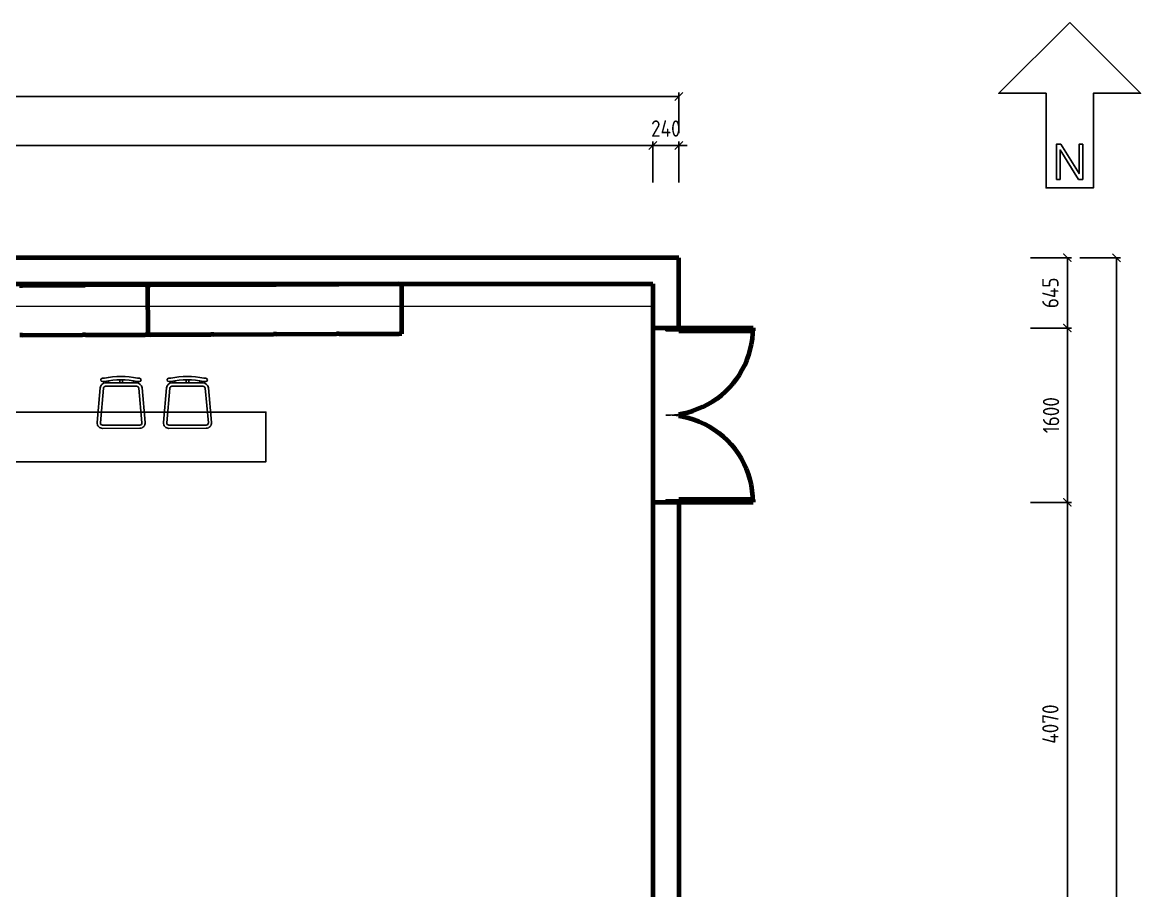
# Model space of a CAD drawing. Header units: millimetres. Extents: x 4307 to 31003, y 2809 to 20009.
# Drawn here: x 20743 to 31003, y 12040 to 20009 of the extents above; entities that cross this region are included whole.
import ezdxf

# ---------------------------------------------------------------- set-up
doc = ezdxf.new("R2010")
doc.units = ezdxf.units.MM
doc.linetypes.add('HIDDEN', pattern=[9.525, 6.35, -3.175])
for name, color, linetype in [('3', 3, 'Continuous'), ('4', 4, 'Continuous'), ('ProfileEdges', 7, 'Continuous'), ('ZZ-PM-ZBZ', 7, 'Continuous')]:
    doc.layers.add(name, color=color, linetype=linetype)
for name, color, linetype, lineweight in [('P★04 平面门扇', 60, 'Continuous', 0), ('Q◆01 原始墙柱', 7, 'Continuous', 0), ('Q◆03 公共标注', 44, 'Continuous', 0)]:
    doc.layers.add(name, color=color, linetype=linetype, lineweight=lineweight)
doc.styles.add('尺寸标注', font='ARCHS.SHX')
doc.dimstyles.new('卓艺1：75', dxfattribs={"dimscale": 75, "dimtxt": 2, "dimasz": 1, "dimexe": 0.5, "dimexo": 0.5, "dimgap": 1, "dimtad": 1, "dimdec": 0, "dimrnd": 5, "dimdsep": 46, "dimtxsty": '尺寸标注', "dimblk": 'ARCHTICK', "dimblk1": 'ARCHTICK', "dimblk2": 'ARCHTICK', "dimcen": 1, "dimclrd": 44, "dimclre": 44, "dimclrt": 2, "dimadec": 0, "dimazin": 0, "dimtfac": 1, "dimtdec": 0, "dimtix": 1, "dimtmove": 2, "dimatfit": 3, "dimldrblk": 'hl_arrow2', "dimfxl": 4.5, "dimfxlon": 1, "dimarcsym": 0})

# ---------------------------------------------------------------- blocks, each defined once
blk = doc.blocks.new('_ArchTick')
at = {"color": 2, "linetype": 'ByBlock', "const_width": 0.15}
blk.add_lwpolyline([(-0.5, -0.5), (0.5, 0.5)], dxfattribs=at)
blk = doc.blocks.new('*D59')
at = {"layer": 'Defpoints', "color": 0, "transparency": 16777216}
for p in [(26767, 18879), (26527, 18504), (26767, 18504)]:
    blk.add_point(p, dxfattribs=at)
at = {"layer": 'Q◆03 公共标注', "color": 44, "lineweight": -2, "transparency": 16777216}
for p, q in [((26527, 18879), (26452, 18879)), ((26527, 18541), (26527, 18916)), ((26527, 18879), (26767, 18879)), ((26767, 18541), (26767, 18916)), ((26767, 18879), (26842, 18879))]:
    blk.add_line(p, q, dxfattribs=at)
at = {"layer": 'Q◆03 公共标注', "color": 44, "lineweight": -2, "transparency": 16777216, "xscale": 75, "yscale": 75, "zscale": 75}
blk.add_blockref('_ArchTick', (26527, 18879), dxfattribs=at)
at = {"layer": 'Q◆03 公共标注', "color": 44, "lineweight": -2, "transparency": 16777216, "xscale": 75, "yscale": 75, "zscale": 75, "rotation": 180}
blk.add_blockref('_ArchTick', (26767, 18879), dxfattribs=at)
at = {"layer": 'Q◆03 公共标注', "color": 2, "transparency": 16777216, "insert": (26647, 19035), "char_height": 150, "attachment_point": 5, "style": '尺寸标注'}
blk.add_mtext('240', dxfattribs=at)
blk = doc.blocks.new('hl_arrow2')
at = {"color": 2}
blk.add_line((-0.22, 0), (-1, 0), dxfattribs=at)
blk.add_lwpolyline([(-0.22, 0), (-0.86, -0.69), (-0.65, -0.86), (0, 0), (-0.65, 0.86), (-0.86, 0.69)], close=True, dxfattribs=at)
for points in [[(-0.86, 0.69), (-0.65, 0.86), (-0.22, 0), (0, 0)], [(-0.86, -0.69), (-0.65, -0.86), (-0.22, 0), (0, 0)]]:
    blk.add_solid(points, dxfattribs=at)
blk = doc.blocks.new('*D60')
at = {"layer": 'Defpoints', "color": 0, "transparency": 16777216}
for p in [(26767, 19329), (5467, 18504), (26767, 18504)]:
    blk.add_point(p, dxfattribs=at)
at = {"layer": 'Q◆03 公共标注', "color": 44, "lineweight": -2, "transparency": 16777216}
for p, q in [((5467, 18991), (5467, 19366)), ((5467, 19329), (26767, 19329)), ((26767, 18991), (26767, 19366))]:
    blk.add_line(p, q, dxfattribs=at)
at = {"layer": 'Q◆03 公共标注', "color": 44, "lineweight": -2, "transparency": 16777216, "xscale": 75, "yscale": 75, "zscale": 75, "rotation": 180}
blk.add_blockref('_ArchTick', (5467, 19329), dxfattribs=at)
at = {"layer": 'Q◆03 公共标注', "color": 44, "lineweight": -2, "transparency": 16777216, "xscale": 75, "yscale": 75, "zscale": 75}
blk.add_blockref('_ArchTick', (26767, 19329), dxfattribs=at)
at = {"layer": 'Q◆03 公共标注', "color": 2, "transparency": 16777216, "insert": (16117, 19482), "char_height": 150, "attachment_point": 5, "style": '尺寸标注'}
blk.add_mtext('21300', dxfattribs=at)
blk = doc.blocks.new('DOOR_D02')
for p, q in [((-0.4842, 0.4998), (-0.5, 0.4998)), ((-0.5, 0), (-0.5, 0.4998)), ((-0.4842, 0), (-0.4842, 0.5)), ((0.4842, 0), (0.4842, 0.5)), ((0.4842, 0.4998), (0.5, 0.4998)), ((0.5, 0), (0.5, 0.4998)), ((-0.4842, 0), (-0.5, 0)), ((0.4842, 0), (0.5, 0))]:
    blk.add_line(p, q)
at = {"color": 8, "linetype": 'HIDDEN', "ltscale": 10}
for centre, start, end in [((-0.5, 0), 0, 90), ((0.4995, 0), 90, 180)]:
    blk.add_arc(centre, 0.4998, start, end, dxfattribs=at)
blk = doc.blocks.new('*D67')
at = {"layer": 'Defpoints', "color": 0, "transparency": 16777216}
for p in [(26527, 18879), (26527, 18504), (13307, 17935)]:
    blk.add_point(p, dxfattribs=at)
at = {"layer": 'Q◆03 公共标注', "color": 44, "lineweight": -2, "transparency": 16777216}
for p, q in [((13307, 18541), (13307, 18916)), ((13307, 18879), (26527, 18879)), ((26527, 18541), (26527, 18916))]:
    blk.add_line(p, q, dxfattribs=at)
at = {"layer": 'Q◆03 公共标注', "color": 44, "lineweight": -2, "transparency": 16777216, "xscale": 75, "yscale": 75, "zscale": 75, "rotation": 180}
blk.add_blockref('_ArchTick', (13307, 18879), dxfattribs=at)
at = {"layer": 'Q◆03 公共标注', "color": 44, "lineweight": -2, "transparency": 16777216, "xscale": 75, "yscale": 75, "zscale": 75}
blk.add_blockref('_ArchTick', (26527, 18879), dxfattribs=at)
at = {"layer": 'Q◆03 公共标注', "color": 2, "transparency": 16777216, "insert": (19917, 19032), "char_height": 150, "attachment_point": 5, "style": '尺寸标注'}
blk.add_mtext('13220', dxfattribs=at)
blk = doc.blocks.new('*D68')
at = {"layer": 'Defpoints', "color": 0, "transparency": 16777216}
for p in [(29956, 17849), (29956, 17204), (30331, 17204)]:
    blk.add_point(p, dxfattribs=at)
at = {"layer": 'Q◆03 公共标注', "color": 44, "lineweight": -2, "transparency": 16777216}
for p, q in [((29994, 17849), (30369, 17849)), ((30331, 17849), (30331, 17204)), ((29994, 17204), (30369, 17204))]:
    blk.add_line(p, q, dxfattribs=at)
at = {"layer": 'Q◆03 公共标注', "color": 44, "lineweight": -2, "transparency": 16777216, "xscale": 75, "yscale": 75, "zscale": 75}
for p, rotation in [((30331, 17849), 90), ((30331, 17204), 270)]:
    blk.add_blockref('_ArchTick', p, dxfattribs=dict(at, rotation=rotation))
at = {"layer": 'Q◆03 公共标注', "color": 2, "transparency": 16777216, "insert": (30175, 17527), "char_height": 150, "attachment_point": 5, "rotation": 90, "style": '尺寸标注'}
blk.add_mtext('645', dxfattribs=at)
blk = doc.blocks.new('*D69')
at = {"layer": 'Defpoints', "color": 0, "transparency": 16777216}
for p in [(29956, 17204), (29956, 15604), (30331, 15604)]:
    blk.add_point(p, dxfattribs=at)
at = {"layer": 'Q◆03 公共标注', "color": 44, "lineweight": -2, "transparency": 16777216}
for p, q in [((29994, 17204), (30369, 17204)), ((30331, 17204), (30331, 15604)), ((29994, 15604), (30369, 15604))]:
    blk.add_line(p, q, dxfattribs=at)
at = {"layer": 'Q◆03 公共标注', "color": 44, "lineweight": -2, "transparency": 16777216, "xscale": 75, "yscale": 75, "zscale": 75}
for p, rotation in [((30331, 17204), 90), ((30331, 15604), 270)]:
    blk.add_blockref('_ArchTick', p, dxfattribs=dict(at, rotation=rotation))
at = {"layer": 'Q◆03 公共标注', "color": 2, "transparency": 16777216, "insert": (30181, 16404), "char_height": 150, "attachment_point": 5, "rotation": 90, "style": '尺寸标注'}
blk.add_mtext('1600', dxfattribs=at)
blk = doc.blocks.new('*D70')
at = {"layer": 'Defpoints', "color": 0, "transparency": 16777216}
for p in [(29956, 15604), (29956, 11534), (30331, 11534)]:
    blk.add_point(p, dxfattribs=at)
at = {"layer": 'Q◆03 公共标注', "color": 44, "lineweight": -2, "transparency": 16777216}
for p, q in [((29994, 15604), (30369, 15604)), ((30331, 15604), (30331, 11534)), ((29994, 11534), (30369, 11534))]:
    blk.add_line(p, q, dxfattribs=at)
at = {"layer": 'Q◆03 公共标注', "color": 44, "lineweight": -2, "transparency": 16777216, "xscale": 75, "yscale": 75, "zscale": 75}
for p, rotation in [((30331, 15604), 90), ((30331, 11534), 270)]:
    blk.add_blockref('_ArchTick', p, dxfattribs=dict(at, rotation=rotation))
at = {"layer": 'Q◆03 公共标注', "color": 2, "transparency": 16777216, "insert": (30175, 13569), "char_height": 150, "attachment_point": 5, "rotation": 90, "style": '尺寸标注'}
blk.add_mtext('4070', dxfattribs=at)
blk = doc.blocks.new('*D78')
at = {"layer": 'Defpoints', "color": 0, "transparency": 16777216}
for p in [(29956, 17849), (29956, 5414), (30781, 5414)]:
    blk.add_point(p, dxfattribs=at)
at = {"layer": 'Q◆03 公共标注', "color": 44, "lineweight": -2, "transparency": 16777216}
for p, q in [((30444, 17849), (30819, 17849)), ((30781, 17849), (30781, 5414)), ((30444, 5414), (30819, 5414))]:
    blk.add_line(p, q, dxfattribs=at)
at = {"layer": 'Q◆03 公共标注', "color": 44, "lineweight": -2, "transparency": 16777216, "xscale": 75, "yscale": 75, "zscale": 75}
for p, rotation in [((30781, 17849), 90), ((30781, 5414), 270)]:
    blk.add_blockref('_ArchTick', p, dxfattribs=dict(at, rotation=rotation))
at = {"layer": 'Q◆03 公共标注', "color": 2, "transparency": 16777216, "insert": (30625, 11632), "char_height": 150, "attachment_point": 5, "rotation": 90, "style": '尺寸标注'}
blk.add_mtext('12435', dxfattribs=at)
blk = doc.blocks.new('north22')
at = {"layer": 'ZZ-PM-ZBZ', "color": 0, "linetype": 'ByBlock'}
blk.add_lwpolyline([(0.04, 9.86), (-7.68, 2.15), (-2.54, 2.15), (-2.54, -8.14), (2.61, -8.14), (2.61, 2.15), (7.75, 2.15), (0.04, 9.86)], dxfattribs=at)
blk.add_lwpolyline([(-1.4, -7.22), (-1, -7.22), (-1, -4.02), (1, -7.22), (1.46, -7.22), (1.46, -3.39), (1.06, -3.39), (1.06, -6.59), (-0.94, -3.39), (-1.4, -3.39)], close=True, dxfattribs=at)

msp = doc.modelspace()

# ---------------------------------------------------------------- linework, layer by layer
msp.add_lwpolyline([(15690.1, 16432.5), (22978.4, 16432.5), (22978.4, 15976.5), (15690.1, 15976.5)], close=True)
at = {"layer": '3', "color": 7}
for points in [[(21487, 16651.6, -0.3910691), (21506.9, 16670), (21791.5, 16670.2, -0.3900863), (21811.5, 16651.9), (21840.9, 16335, -0.4387596), (21821, 16313.4), (21479.2, 16313.2, -0.4377431), (21459.2, 16334.8)], [(22095.8, 16651.6, -0.3910691), (22115.7, 16670), (22400.3, 16670.2, -0.3900863), (22420.2, 16651.9), (22449.6, 16335, -0.4387596), (22429.7, 16313.4), (22087.9, 16313.2, -0.4377431), (22068, 16334.8)]]:
    msp.add_lwpolyline(points, format="xyb", close=True, dxfattribs=at)
at = {"layer": '4', "color": 7}
for p, q in [((21463.1, 16727.4), (21463.1, 16727.9)), ((21492.7, 16743), (21478.1, 16742.9)), ((21636.7, 16700.1), (21636.7, 16728.7)), ((21661.7, 16700.1), (21661.7, 16728.7)), ((21803, 16743.1), (21817.6, 16743.1)), ((21832.6, 16727.6), (21832.6, 16728.1)), ((22071.9, 16727.4), (22071.9, 16727.9)), ((22101.5, 16743), (22086.9, 16742.9)), ((22245.5, 16700.1), (22245.5, 16728.7)), ((22270.5, 16700.1), (22270.5, 16728.7)), ((22411.7, 16743.1), (22426.4, 16743.1)), ((22441.4, 16727.6), (22441.4, 16728.1)), ((21497.6, 16712.5), (21478.1, 16712.4)), ((21798.1, 16712.6), (21817.6, 16712.6)), ((22106.4, 16712.5), (22086.9, 16712.4)), ((22406.9, 16712.6), (22426.4, 16712.6))]:
    msp.add_line(p, q, dxfattribs=at)
for points in [[(21457.1, 16654, -0.3910691), (21506.9, 16700), (21791.5, 16700.2, -0.3900863), (21841.4, 16654.4), (21870.8, 16337.5, -0.4387596), (21821, 16283.4), (21479.2, 16283.2, -0.4377431), (21429.3, 16337.1)], [(22065.9, 16654, -0.3910691), (22115.7, 16700), (22400.3, 16700.2, -0.3900863), (22450.1, 16654.4), (22479.5, 16337.5, -0.4387596), (22429.7, 16283.4), (22087.9, 16283.2, -0.4377431), (22038.1, 16337.1)]]:
    msp.add_lwpolyline(points, format="xyb", close=True, dxfattribs=at)
for points in [[(21509.5, 16714.5), (21532.8, 16718.6), (21532.9, 16700), (21509.5, 16700)], [(21786.2, 16714.6), (21762.9, 16718.7), (21762.9, 16700.2), (21786.2, 16700.2)], [(22118.3, 16714.5), (22141.6, 16718.6), (22141.6, 16700), (22118.3, 16700)], [(22395, 16714.6), (22371.7, 16718.7), (22371.7, 16700.2), (22395, 16700.2)]]:
    msp.add_lwpolyline(points, close=True, dxfattribs=at)
for centre, radius, start, end in [((21478.1, 16727.9), 15, 90.03129, 180.03129), ((21478.1, 16727.4), 15, 180.03129, 270.03129), ((21492.7, 16758), 15, 270.03129, 282.02891), ((21648.2, 16028.1), 731.3, 78.03367, 102.02891), ((21648.2, 16028.1), 700.8, 77.64877, 102.41381), ((21803, 16758.1), 15, 258.03367, 270.03129), ((21803, 16758.1), 15, 258.03367, 270.03129), ((21817.6, 16728.1), 15, 0.03129, 90.03129), ((21817.6, 16727.6), 15, 270.03129, 0.03129), ((22086.9, 16727.9), 15, 90.03129, 180.03129), ((22086.9, 16727.4), 15, 180.03129, 270.03129), ((22101.5, 16758), 15, 270.03129, 282.02891), ((22257, 16028.1), 731.3, 78.03367, 102.02891), ((22257, 16028.1), 700.8, 77.64877, 102.41381), ((22411.7, 16758.1), 15, 258.03367, 270.03129), ((22411.7, 16758.1), 15, 258.03367, 270.03129), ((22426.4, 16728.1), 15, 0.03129, 90.03129), ((22426.4, 16727.6), 15, 270.03129, 0.03129)]:
    msp.add_arc(centre, radius, start, end, dxfattribs=at)
at = {"layer": 'ProfileEdges', "lineweight": 211}
for p, q in [((26767.3, 17849.4), (13307.3, 17849.4)), ((26767.3, 17204.4), (26767.3, 17849.4)), ((18966.9, 17609.4), (24223.7, 17609.4)), ((20718.1, 17595.1), (20744.1, 17595.2)), ((20744.1, 17595.2), (21293.7, 17597.5)), ((21293.7, 17596.5), (20744.1, 17594.2)), ((20744.1, 17595.2), (20744.1, 17594.2)), ((21293.7, 17597.5), (21319.7, 17597.6)), ((21293.7, 17596.5), (21293.7, 17597.5)), ((21869.3, 17600), (21319.7, 17597.6)), ((21869.3, 17599), (21319.7, 17596.6)), ((21319.7, 17597.6), (21319.7, 17596.6)), ((21869.3, 17600), (21895.3, 17600.1)), ((21869.3, 17599), (21869.3, 17600)), ((21895.3, 17599.6), (21895.3, 17600.1)), ((21895.3, 17599.6), (21921.3, 17599.7)), ((21897.3, 17142.9), (21895.3, 17599.6)), ((21921.3, 17599.7), (22470.9, 17602)), ((21921.3, 17599.7), (21921.4, 17598.7)), ((22470.9, 17601), (21921.4, 17598.7)), ((22470.9, 17602), (22496.9, 17602.1)), ((22470.9, 17601), (22470.9, 17602)), ((22496.9, 17602.1), (23046.5, 17604.4)), ((23046.5, 17603.4), (22496.9, 17601.1)), ((22496.9, 17602.1), (22496.9, 17601.1)), ((23046.5, 17604.4), (23072.5, 17604.5)), ((23046.5, 17603.4), (23046.5, 17604.4)), ((23072.5, 17604.5), (23622.1, 17606.8)), ((23622.1, 17605.8), (23072.5, 17603.5)), ((23072.5, 17604.5), (23072.5, 17603.5)), ((23622.1, 17606.8), (23648.1, 17606.9)), ((23622.1, 17605.8), (23622.1, 17606.8)), ((24197.7, 17609.3), (23648.1, 17606.9)), ((24197.7, 17608.3), (23648.1, 17605.9)), ((23648.1, 17606.9), (23648.1, 17605.9)), ((24197.7, 17609.3), (24223.7, 17609.4)), ((24197.7, 17608.3), (24197.7, 17609.3)), ((24225.7, 17152.2), (24223.7, 17609.4)), ((24223.7, 17609.4), (26527.3, 17609.4)), ((26527.3, 17609.4), (26527.3, 17204.4)), ((20746.1, 17138), (20720.1, 17137.9)), ((20746.1, 17139), (21295.6, 17141.3)), ((20746.1, 17138), (21295.6, 17140.3)), ((20746.1, 17138), (20746.1, 17139)), ((21295.6, 17141.3), (21295.6, 17140.3)), ((21321.7, 17140.4), (21295.6, 17140.3)), ((21321.6, 17141.5), (21871.2, 17143.8)), ((21321.7, 17140.4), (21321.6, 17141.5)), ((21321.7, 17140.4), (21871.3, 17142.8)), ((21871.2, 17143.8), (21871.3, 17142.8)), ((21897.3, 17142.9), (21871.3, 17142.8)), ((21897.3, 17142.9), (21897.3, 17142.4)), ((21923.3, 17142.5), (21897.3, 17142.4)), ((21923.3, 17143.5), (22472.8, 17145.8)), ((21923.3, 17142.5), (22472.8, 17144.8)), ((21923.3, 17143.5), (21923.3, 17142.5)), ((22472.8, 17145.8), (22472.8, 17144.8)), ((22498.9, 17144.9), (22472.8, 17144.8)), ((22498.9, 17145.9), (23048.5, 17148.2)), ((22498.9, 17144.9), (23048.5, 17147.2)), ((22498.9, 17144.9), (22498.9, 17145.9)), ((23048.5, 17148.2), (23048.5, 17147.2)), ((23074.5, 17147.3), (23048.5, 17147.2)), ((23074.5, 17148.3), (23624, 17150.6)), ((23074.5, 17147.3), (23624, 17149.6)), ((23074.5, 17147.3), (23074.5, 17148.3)), ((23624, 17150.6), (23624, 17149.6)), ((23650.1, 17149.8), (23624, 17149.6)), ((23650, 17150.8), (24199.6, 17153.1)), ((23650.1, 17149.8), (23650, 17150.8)), ((23650.1, 17149.8), (24199.7, 17152.1)), ((24199.6, 17153.1), (24199.7, 17152.1)), ((24225.7, 17152.2), (24199.7, 17152.1)), ((26527.3, 17204.4), (26527.3, 15604.4)), ((26527.3, 17204.4), (26767.3, 17204.4)), ((26767.3, 17204.4), (27446.9, 17204.4)), ((26767.3, 17204.4), (27446.9, 17204.4)), ((27446.9, 17179.1), (26767.3, 17179.1)), ((26767.3, 17179.1), (27447.3, 17179.1)), ((27440.6, 17104.2), (27445.3, 17154.2)), ((27445.3, 17154.2), (27446.9, 17204.4)), ((27446.9, 17204.4), (27446.9, 17179.1)), ((27446.9, 17179.1), (27446.9, 17204.4)), ((27421.8, 17005.5), (27432.7, 17054.5)), ((27432.7, 17054.5), (27440.6, 17104.2)), ((27390.7, 16910), (27407.7, 16957.3)), ((27407.7, 16957.3), (27421.8, 17005.5)), ((27348, 16819.2), (27370.8, 16863.9)), ((27370.8, 16863.9), (27390.7, 16910)), ((27263.4, 16694.7), (27294.2, 16734.4)), ((27294.2, 16734.4), (27322.4, 16775.9)), ((27322.4, 16775.9), (27348, 16819.2)), ((27157, 16588.3), (27194.6, 16621.5)), ((27194.6, 16621.5), (27230.2, 16657)), ((27230.2, 16657), (27263.4, 16694.7)), ((27032.5, 16503.7), (27075.7, 16529.2)), ((27075.7, 16529.2), (27117.3, 16557.5)), ((27117.3, 16557.5), (27157, 16588.3)), ((26767.3, 16414.2), (26797.1, 16418.9)), ((26797.1, 16418.9), (26846.1, 16429.9)), ((26846.1, 16429.9), (26894.4, 16443.9)), ((26894.4, 16443.9), (26941.6, 16460.9)), ((26941.6, 16460.9), (26987.7, 16480.9)), ((26987.7, 16480.9), (27032.5, 16503.7)), ((26803.3, 16389.4), (26767.3, 16395.3)), ((26854.2, 16377.5), (26803.3, 16389.4)), ((26904.3, 16362.3), (26854.2, 16377.5)), ((26953.3, 16343.9), (26904.3, 16362.3)), ((27000.9, 16322.3), (26953.3, 16343.9)), ((27047.1, 16297.6), (27000.9, 16322.3)), ((27091.5, 16270), (27047.1, 16297.6)), ((27134, 16239.5), (27091.5, 16270)), ((27174.5, 16206.3), (27134, 16239.5)), ((27212.7, 16170.6), (27174.5, 16206.3)), ((27248.5, 16132.4), (27212.7, 16170.6)), ((27281.6, 16091.9), (27248.5, 16132.4)), ((27312.1, 16049.4), (27281.6, 16091.9)), ((27339.8, 16005), (27312.1, 16049.4)), ((27364.4, 15958.8), (27339.8, 16005)), ((27386, 15911.2), (27364.4, 15958.8)), ((27404.4, 15862.2), (27386, 15911.2)), ((27419.6, 15812.1), (27404.4, 15862.2)), ((27431.5, 15761.2), (27419.6, 15812.1)), ((27440, 15709.5), (27431.5, 15761.2)), ((27445.2, 15657.5), (27440, 15709.5)), ((26527.3, 15604.4), (26527.3, 11674.8)), ((26527.3, 15604.4), (26767.3, 15604.4)), ((27446.9, 15629.6), (26767.3, 15629.6)), ((26767.3, 15629.6), (27447.3, 15629.6)), ((26767.3, 15604.4), (27446.9, 15604.4)), ((26767.3, 15604.4), (26767.3, 11534.4)), ((26767.3, 15604.4), (27446.9, 15604.4)), ((27446.9, 15605.2), (27445.2, 15657.5)), ((27446.9, 15604.4), (27446.9, 15629.6)), ((27446.9, 15629.6), (27446.9, 15604.4))]:
    msp.add_line(p, q, dxfattribs=at)
at = {"layer": 'Q◆01 原始墙柱'}
for p, q in [((13307.3, 17849.4), (26767.3, 17849.4)), ((26767.3, 17849.4), (26767.3, 17204.4)), ((13307.3, 17404.4), (26527.3, 17404.4)), ((26527.3, 17404.4), (26527.3, 17204.4)), ((26527.3, 17204.4), (26767.3, 17204.4)), ((26527.3, 15604.4), (26527.3, 11294.4)), ((26527.3, 15604.4), (26767.3, 15604.4)), ((26767.3, 15604.4), (26767.3, 11534.4))]:
    msp.add_line(p, q, dxfattribs=at)

# ---------------------------------------------------------------- block references
at = {"xscale": 84.375, "yscale": 84.375, "zscale": 84.375}
msp.add_blockref('north22', (30349.1, 19177.3), dxfattribs=at)
at = {"layer": 'P★04 平面门扇', "xscale": 1600, "yscale": 1600, "zscale": 1600, "rotation": 269.9999999999882}
msp.add_blockref('DOOR_D02', (26647.3, 16404.4), dxfattribs=at)

# ---------------------------------------------------------------- dimensions: what is measured, and where the dimension line sits
at = {"layer": 'Q◆03 公共标注'}
for base, p1, p2, picture, middle in [((26767.3, 19328.5), (5467.3, 18503.5), (26767.3, 18503.5), '*D60', (16117.3, 19481.7)), ((26527.3, 18878.5), (13307.3, 17935), (26527.3, 18503.5), '*D67', (19917.3, 19031.7)), ((26767.3, 18878.5), (26527.3, 18503.5), (26767.3, 18503.5), '*D59', (26647.3, 19034.8))]:
    dim = msp.add_linear_dim(base=base, p1=p1, p2=p2, dimstyle='卓艺1：75', dxfattribs=at)
    dim.commit()
    dim.dimension.update_dxf_attribs({"geometry": picture, "text_midpoint": middle})
for base, p1, p2, angle, picture, middle in [((30331.2, 17204.4), (29956.2, 17849.4), (29956.2, 17204.4), 90, '*D68', (30175, 17526.9)), ((30781.2, 5414.4), (29956.2, 17849.4), (29956.2, 5414.4), 90, '*D78', (30625, 11631.9)), ((30331.2, 15604.4), (29956.2, 17204.4), (29956.2, 15604.4), 270, '*D69', (30181.2, 16404.4)), ((30331.2, 11534.4), (29956.2, 15604.4), (29956.2, 11534.4), 270, '*D70', (30175, 13569.4))]:
    dim = msp.add_linear_dim(base=base, p1=p1, p2=p2, angle=angle, dimstyle='卓艺1：75', dxfattribs=at)
    dim.commit()
    dim.dimension.update_dxf_attribs({"geometry": picture, "text_midpoint": middle})

doc.saveas('drawing.dxf')
